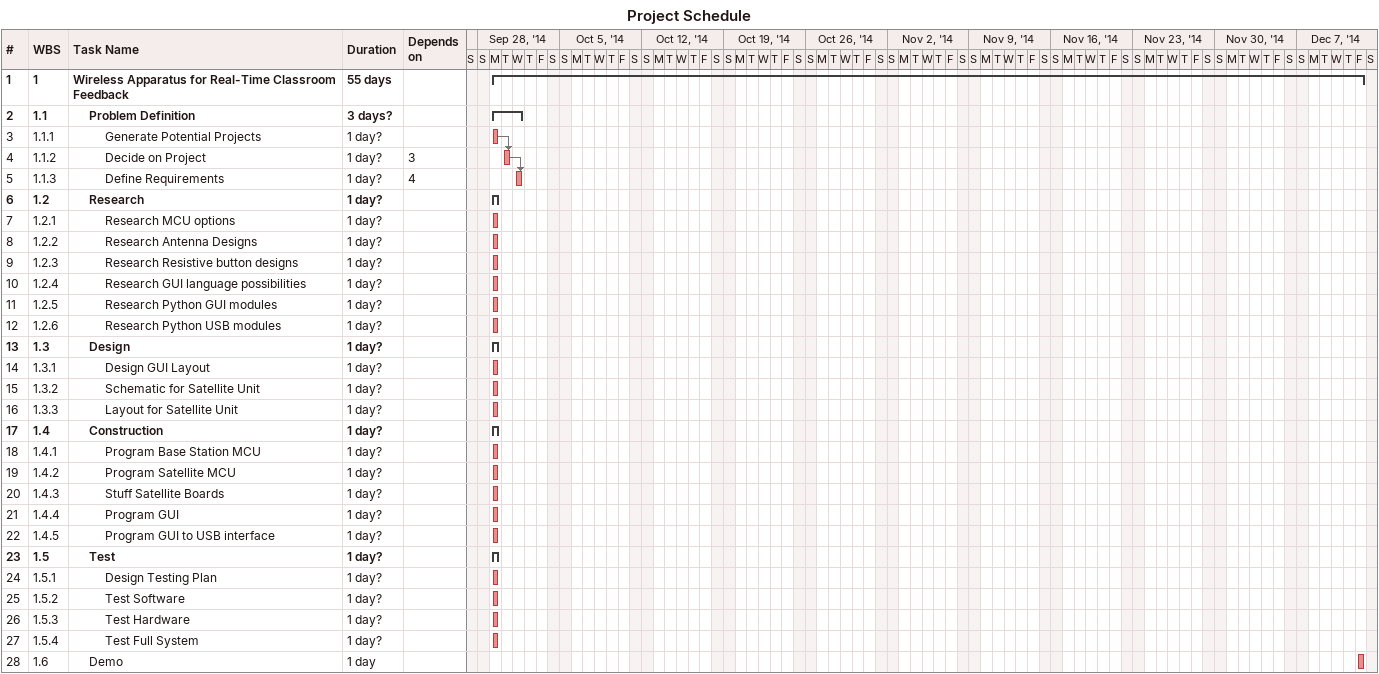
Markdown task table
Project Schedule

| ID | WBS | Task | Duration | Start | Finish | Predecessors |
|---|---|---|---|---|---|---|
| 1 | 1 | **Wireless Apparatus for Real-Time Classroom Feedback** | 55d | 2014-09-29 | 2014-12-12 |  |
| 2 | 1.1 | **Problem Definition** | 3d? | 2014-09-29 | 2014-10-01 |  |
| 3 | 1.1.1 | Generate Potential Projects | 1d? | 2014-09-29 | 2014-09-29 |  |
| 4 | 1.1.2 | Decide on Project | 1d? | 2014-09-30 | 2014-09-30 | 3 |
| 5 | 1.1.3 | Define Requirements | 1d? | 2014-10-01 | 2014-10-01 | 4 |
| 6 | 1.2 | **Research** | 1d? | 2014-09-29 | 2014-09-29 |  |
| 7 | 1.2.1 | Research MCU options | 1d? | 2014-09-29 | 2014-09-29 |  |
| 8 | 1.2.2 | Research Antenna Designs | 1d? | 2014-09-29 | 2014-09-29 |  |
| 9 | 1.2.3 | Research Resistive button designs | 1d? | 2014-09-29 | 2014-09-29 |  |
| 10 | 1.2.4 | Research GUI language possibilities | 1d? | 2014-09-29 | 2014-09-29 |  |
| 11 | 1.2.5 | Research Python GUI modules | 1d? | 2014-09-29 | 2014-09-29 |  |
| 12 | 1.2.6 | Research Python USB modules | 1d? | 2014-09-29 | 2014-09-29 |  |
| 13 | 1.3 | **Design** | 1d? | 2014-09-29 | 2014-09-29 |  |
| 14 | 1.3.1 | Design GUI Layout | 1d? | 2014-09-29 | 2014-09-29 |  |
| 15 | 1.3.2 | Schematic for Satellite Unit | 1d? | 2014-09-29 | 2014-09-29 |  |
| 16 | 1.3.3 | Layout for Satellite Unit | 1d? | 2014-09-29 | 2014-09-29 |  |
| 17 | 1.4 | **Construction** | 1d? | 2014-09-29 | 2014-09-29 |  |
| 18 | 1.4.1 | Program Base Station MCU | 1d? | 2014-09-29 | 2014-09-29 |  |
| 19 | 1.4.2 | Program Satellite MCU | 1d? | 2014-09-29 | 2014-09-29 |  |
| 20 | 1.4.3 | Stuff Satellite Boards | 1d? | 2014-09-29 | 2014-09-29 |  |
| 21 | 1.4.4 | Program GUI | 1d? | 2014-09-29 | 2014-09-29 |  |
| 22 | 1.4.5 | Program GUI to USB interface | 1d? | 2014-09-29 | 2014-09-29 |  |
| 23 | 1.5 | **Test** | 1d? | 2014-09-29 | 2014-09-29 |  |
| 24 | 1.5.1 | Design Testing Plan | 1d? | 2014-09-29 | 2014-09-29 |  |
| 25 | 1.5.2 | Test Software | 1d? | 2014-09-29 | 2014-09-29 |  |
| 26 | 1.5.3 | Test Hardware | 1d? | 2014-09-29 | 2014-09-29 |  |
| 27 | 1.5.4 | Test Full System | 1d? | 2014-09-29 | 2014-09-29 |  |
| 28 | 1.6 | Demo | 1d | 2014-12-12 | 2014-12-12 |  |
